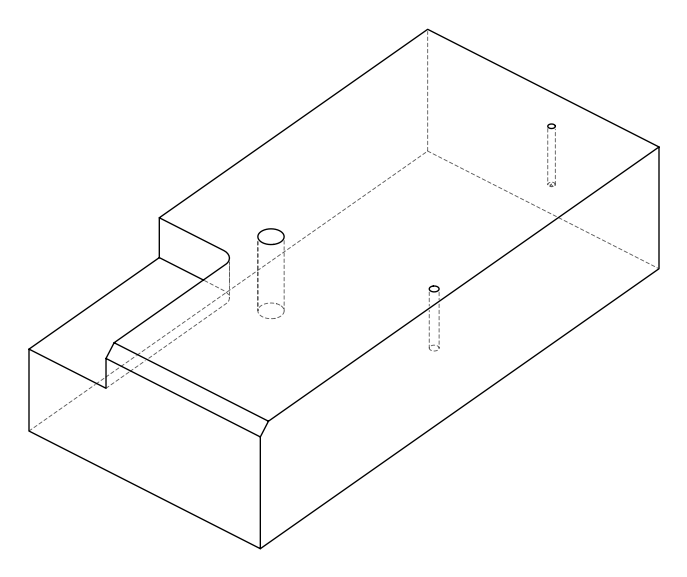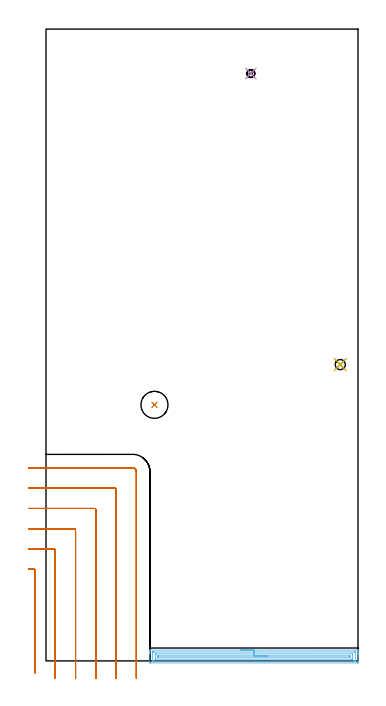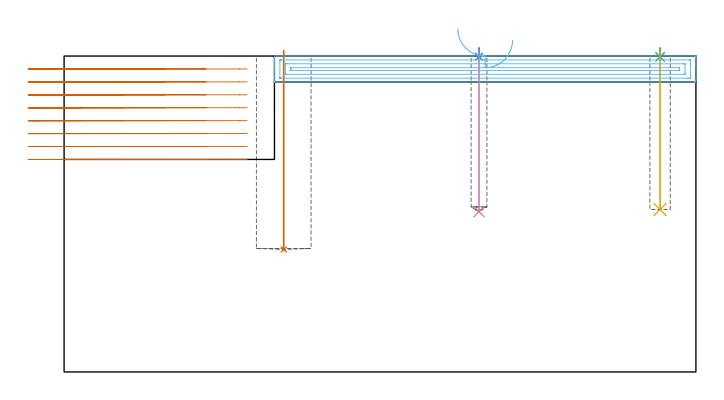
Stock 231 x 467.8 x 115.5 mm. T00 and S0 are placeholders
(PLAN: 7 operations, 5 tool changes, 22.7 min)
(1 INDEXABLE_INSERT_DRILL_BLIND_HOLE_FROM_SOLID | STEP1POCKET | NXT0302_011 | 0.29 min | 22099 mm3)
(2 SPOT_DRILL | STEP1POCKET_1 | NXT0321_9005460120000 | 0.03 min | 1 mm3)
(3 SPOT_DRILL_1 | STEP1POCKET_2 | NXT0321_9005460120000 | 0.03 min | 3 mm3)
(4 DRILL_BLIND_HOLE_INTO_CENTER | STEP1POCKET_1 | UGT0301_453 | 0.24 min | 1445 mm3)
(5 DRILL_BLIND_HOLE_INTO_CENTER_1 | STEP1POCKET_2 | UGT0301_369 | 0.23 min | 2450 mm3)
(6 AREA_MILL | FG_CHAMFER_SURFACE | UGT0205_001 | 5.13 min | 7205 mm3)
(7 MILL_CORNER_NOTCH_RECTANGULAR | CORNER_NOTCH_RECTANGULAR | UGT0201_094 | Follow Part, ap 5, ae 75% | 16.79 min | 442914 mm3)
(TOOL NXT0302_011 | Index. Insert Drill 20mm [880-D2000L25-05] | D20 PA176 FL100 Z2)
(TOOL NXT0321_9005460120000 | NC Spot Drill, 142deg, 12mm, Carbide, Uncoated | D12 PA142 FL30 Z2)
(TOOL UGT0301_453 | Carbide Drill 5.8 mm | D5.8 PA118 FL57 Z2)
(TOOL UGT0301_369 | Twist Drill Flat Bottom 7.5 mm | D7.5 PA180 FL60 Z2)
(TOOL UGT0205_001 | Chamfer Mill 20 x 3 x 45 deg. | D20 FL50 Z2)
(TOOL UGT0201_094 | End mill 20 mm | D20 FL38 Z4)
(OP 1 INDEXABLE_INSERT_DRILL_BLIND_HOLE_FROM_SOLID)
G17 G21 G94 G90
T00 M6
G54
G17 G0 G90 X80.3 Y189.6 S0 M3
G43 Z125.5 H1
G94 G81 G98 Z44.8 F250. R117.5
G80
M5
M2
(OP 2 SPOT_DRILL)
G17 G21 G94 G90
T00 M6
G54
G17 G0 G90 X151.7 Y434.9 S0 M3
G43 Z125.5 H0
G94 G81 G98 Z115.25 F250. R118.5
G80
M5
M2
(OP 3 SPOT_DRILL_1)
G17 G21 G94 G90
T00 M6
G54
G17 G0 G90 X217.9 Y219.4 S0 M3
G43 Z125.5 H0
G94 G81 G98 Z115.177 F250. R118.5
G80
M5
M2
(OP 4 DRILL_BLIND_HOLE_INTO_CENTER)
G17 G21 G94 G90
T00 M6
G54
G17 G0 G90 X151.7 Y434.9 S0 M3
G43 Z125.5 H0
G94 G81 G98 Z58.6 F250. R117.5
G80
M5
M2
(OP 5 DRILL_BLIND_HOLE_INTO_CENTER_1)
G17 G21 G94 G90
T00 M6
G54
G17 G0 G90 X217.9 Y219.4 S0 M3
G43 Z125.5 H0
G94 G81 G98 Z59.4 F250. R117.5
G80
M5
M2
(OP 6 AREA_MILL)
G17 G21 G94 G90
T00 M6
G54
G17 G0 G90 X143.95 Y8. S1061 M3
G43 Z125.5 H0
G94 G1 X143.988 Z124.628 F250.
X144.102 Z123.763
X144.291 Z122.912
X144.553 Z122.08
X144.887 Z121.274
X145.29 Z120.5
X145.759 Z119.764
X146.29 Z119.072
X146.879 Z118.429
X147.522 Z117.84
X148.214 Z117.308
X148.95 Z116.84
X149.724 Z116.437
X150.53 Z116.103
X151.362 Z115.841
X152.214 Z115.652
X153.078 Z115.538
X153.95 Z115.5
X230.822
X230.99 Y7.997 Z115.489
X230.997 Y7.854 Z115.347
X231. Y7.704 Z115.203
Y7.451 Z114.951
Y6.753 Z114.248
Y5.528 Z113.025
Y5.001 Z112.496
Y4.389 Z111.884
Y-0.865 Z106.632
X230.996 Y-1.129 Z106.369
X230.99 Y-1.493 Z106.005
X230.751 Y-1.497 Z106.002
X230.375 Y-1.5 Z106.
X77.525
X77.005 Y-1.495 Z106.003
X76.91 Y-1.492 Z106.006
X76.9 Y-1.392 Z106.106
Y5.001 Z112.496
Y5.528 Z113.025
Y5.877 Z113.373
Y6.404 Z113.9
Y6.753 Z114.248
Y7.451 Z114.951
Y7.704 Z115.204
X76.903 Y7.854 Z115.347
X76.91 Y7.997 Z115.489
X77.078 Y8. Z115.5
X153.95
Y6.586 Z114.086
X228.587 Y6.585 Z114.085
X228.759 Y6.584 Z114.084
X228.943 Y6.58 Z114.08
X228.982 Y6.579 Z114.079
X228.99 Y6.557 Z114.057
X228.993 Y6.524 Z114.024
X228.999 Y6.35 Z113.85
Y0.219 Z107.719
X228.996 Y0.084 Z107.584
X228.99 Y-0.024 Z107.476
X228.985 Y-0.079 Z107.421
X228.948 Y-0.08 Z107.42
X228.587 Y-0.084 Z107.416
X228.416 Y-0.085 Z107.415
X227.693 Y-0.086 Z107.414
X79.313 Y-0.085 Z107.415
X79.141 Y-0.084 Z107.416
X78.957 Y-0.081 Z107.419
X78.918 Y-0.079 Z107.421
X78.91 Y-0.057 Z107.443
X78.907 Y-0.024 Z107.476
X78.901 Y0.15 Z107.65
Y6.281 Z113.781
X78.904 Y6.416 Z113.916
X78.91 Y6.524 Z114.024
X78.915 Y6.579 Z114.079
X78.952 Y6.58 Z114.08
X79.313 Y6.584 Z114.084
X79.484 Y6.585 Z114.085
X80.207 Y6.586 Z114.086
X153.95
Y5.172 Z112.672
X226.626 Y5.171 Z112.671
X226.799 Y5.17 Z112.67
X226.972 Y5.167 Z112.667
X226.988 Y5.165 Z112.665
X226.992 Y5.153 Z112.653
X226.997 Y5.119 Z112.619
X226.999 Y5.067 Z112.567
X227. Y5.001 Z112.501
Y2.178 Z109.678
X226.999 Y1.499 Z108.999
X226.997 Y1.4 Z108.9
X226.993 Y1.352 Z108.852
X226.988 Y1.335 Z108.835
X226.969 Y1.333 Z108.833
X226.799 Y1.33 Z108.83
X226.079 Y1.328 Z108.828
X81.274 Y1.329 Z108.829
X81.101 Y1.33 Z108.83
X80.928 Y1.333 Z108.833
X80.912 Y1.335 Z108.835
X80.908 Y1.347 Z108.847
X80.903 Y1.381 Z108.881
X80.901 Y1.433 Z108.933
X80.9 Y1.499 Z108.999
X80.901 Y5.001 Z112.501
X80.903 Y5.1 Z112.6
X80.907 Y5.148 Z112.648
X80.912 Y5.165 Z112.665
X80.931 Y5.167 Z112.667
X81.101 Y5.17 Z112.67
X81.821 Y5.171 Z112.671
X153.95 Y5.172 Z112.672
Y3.757 Z111.257
X224.853
X224.912 Y3.756 Z111.256
X224.974 Y3.753 Z111.253
X224.989 Y3.751 Z111.251
X224.992 Y3.732 Z111.232
X224.996 Y3.68 Z111.18
X225. Y3.262 Z110.762
Y3.25 Z110.75
X224.993 Y2.818 Z110.318
X224.99 Y2.765 Z110.265
X224.983 Y2.749 Z110.249
X224.946 Y2.748 Z110.248
X224.808 Y2.745 Z110.245
X224.635 Y2.743 Z110.243
X83.047
X82.988 Y2.744 Z110.244
X82.926 Y2.747 Z110.247
X82.911 Y2.749 Z110.249
X82.908 Y2.768 Z110.268
X82.904 Y2.82 Z110.32
X82.9 Y3.238 Z110.738
Y3.25 Z110.75
X82.907 Y3.682 Z111.182
X82.91 Y3.735 Z111.235
X82.917 Y3.751 Z111.251
X82.954 Y3.752 Z111.252
X83.092 Y3.755 Z111.255
X83.265 Y3.757 Z111.257
X153.95
X154.822 Z111.295
X155.687 Z111.409
X156.538 Z111.598
X157.37 Z111.86
X158.176 Z112.194
X158.95 Z112.597
X159.686 Z113.066
X160.378 Z113.597
X161.021 Z114.186
X161.61 Z114.829
X162.142 Z115.522
X162.61 Z116.257
X163.013 Z117.031
X163.347 Z117.837
X163.609 Z118.669
X163.798 Z119.521
X163.912 Z120.386
X163.95 Z121.257
G0 Z125.5
M5
M2
(OP 7 MILL_CORNER_NOTCH_RECTANGULAR)
G17 G21 G94 G90
T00 M6
G54
G17 G0 G90 X-8.1 Y-8.864 S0 M3
G43 Z125.5 H0
Z110.775
G94 G1 Y-5.864 F250.
Y66.907 F500.
G3 X-9.093 Y67.9 R1.
G1 X-10.
X-13. F250.
G0 Z125.5
X6.9 Y-13.
Z110.775
G1 Y-10.
Y81.906 F500.
G3 X5.906 Y82.9 R1.
G1 X-10.
X-13. F250.
G0 Z125.5
X21.9 Y-13.
Z110.775
G1 Y-10.
Y96.906 F500.
G3 X20.906 Y97.9 R1.
G1 X-10.
X-13. F250.
G0 Z125.5
X36.9 Y-13.
Z110.775
G1 Y-10.
Y111.905 F500.
G3 X35.905 Y112.9 R1.
G1 X-10.
X-13. F250.
G0 Z125.5
X51.9 Y-13.
Z110.775
G1 Y-10.
Y126.905 F500.
G3 X50.905 Y127.9 R1.
G1 X-10.
X-13. F250.
G0 Z125.5
X66.9 Y-13.
Z110.775
G1 Y-10.
Y140.2 F500.
G3 X64.2 Y142.9 R2.7
G1 X-10.
X-13. F250.
G0 Z125.5
X-8.1 Y-8.864
Z106.05
G1 Y-5.864
Y66.907 F500.
G3 X-9.093 Y67.9 R1.
G1 X-10.
X-13. F250.
G0 Z125.5
X6.9 Y-13.
Z106.05
G1 Y-10.
Y81.906 F500.
G3 X5.906 Y82.9 R1.
G1 X-10.
X-13. F250.
G0 Z125.5
X21.9 Y-13.
Z106.05
G1 Y-10.
Y96.906 F500.
G3 X20.906 Y97.9 R1.
G1 X-10.
X-13. F250.
G0 Z125.5
X36.9 Y-13.
Z106.05
G1 Y-10.
Y111.905 F500.
G3 X35.905 Y112.9 R1.
G1 X-10.
X-13. F250.
G0 Z125.5
X51.9 Y-13.
Z106.05
G1 Y-10.
Y126.905 F500.
G3 X50.905 Y127.9 R1.
G1 X-10.
X-13. F250.
G0 Z125.5
X66.9 Y-13.
Z106.05
G1 Y-10.
Y140.2 F500.
G3 X64.2 Y142.9 R2.7
G1 X-10.
X-13. F250.
G0 Z125.5
X-8.1 Y-8.864
Z101.325
G1 Y-5.864
Y66.907 F500.
G3 X-9.093 Y67.9 R1.
G1 X-10.
X-13. F250.
G0 Z125.5
X6.9 Y-13.
Z101.325
G1 Y-10.
Y81.906 F500.
G3 X5.906 Y82.9 R1.
G1 X-10.
X-13. F250.
G0 Z125.5
X21.9 Y-13.
Z101.325
G1 Y-10.
Y96.906 F500.
G3 X20.906 Y97.9 R1.
G1 X-10.
X-13. F250.
G0 Z125.5
X36.9 Y-13.
Z101.325
G1 Y-10.
Y111.906 F500.
G3 X35.905 Y112.9 R1.
G1 X-10.
X-13. F250.
G0 Z125.5
X51.9 Y-13.
Z101.325
G1 Y-10.
Y126.905 F500.
G3 X50.905 Y127.9 R1.
G1 X-10.
X-13. F250.
G0 Z125.5
X66.9 Y-13.
Z101.325
G1 Y-10.
Y140.2 F500.
G3 X64.2 Y142.9 R2.7
G1 X-10.
X-13. F250.
G0 Z125.5
X-8.1 Y-8.864
Z96.6
G1 Y-5.864
Y66.907 F500.
G3 X-9.093 Y67.9 R1.
G1 X-10.
X-13. F250.
G0 Z125.5
X6.9 Y-13.
Z96.6
G1 Y-10.
Y81.906 F500.
G3 X5.906 Y82.9 R1.
G1 X-10.
X-13. F250.
G0 Z125.5
X21.9 Y-13.
Z96.6
G1 Y-10.
Y96.906 F500.
G3 X20.906 Y97.9 R1.
G1 X-10.
X-13. F250.
G0 Z125.5
X36.9 Y-13.
Z96.6
G1 Y-10.
Y111.906 F500.
G3 X35.905 Y112.9 R1.
G1 X-10.
X-13. F250.
G0 Z125.5
X51.9 Y-13.
Z96.6
G1 Y-10.
Y126.905 F500.
G3 X50.905 Y127.9 R1.
G1 X-10.
X-13. F250.
G0 Z125.5
X66.9 Y-13.
Z96.6
G1 Y-10.
Y140.2 F500.
G3 X64.2 Y142.9 R2.7
G1 X-10.
X-13. F250.
G0 Z125.5
X-8.1 Y-8.864
Z91.875
G1 Y-5.864
Y66.907 F500.
G3 X-9.093 Y67.9 R1.
G1 X-10.
X-13. F250.
G0 Z125.5
X6.9 Y-13.
Z91.875
G1 Y-10.
Y81.906 F500.
G3 X5.906 Y82.9 R1.
G1 X-10.
X-13. F250.
G0 Z125.5
X21.9 Y-13.
Z91.875
G1 Y-10.
Y96.906 F500.
G3 X20.906 Y97.9 R1.
G1 X-10.
X-13. F250.
G0 Z125.5
X36.9 Y-13.
Z91.875
G1 Y-10.
Y111.906 F500.
G3 X35.905 Y112.9 R1.
G1 X-10.
X-13. F250.
G0 Z125.5
X51.9 Y-13.
Z91.875
G1 Y-10.
Y126.905 F500.
G3 X50.905 Y127.9 R1.
G1 X-10.
X-13. F250.
G0 Z125.5
X66.9 Y-13.
Z91.875
G1 Y-10.
Y140.2 F500.
G3 X64.2 Y142.9 R2.7
G1 X-10.
X-13. F250.
G0 Z125.5
X-8.1 Y-8.864
Z87.15
G1 Y-5.864
Y66.907 F500.
G3 X-9.093 Y67.9 R1.
G1 X-10.
X-13. F250.
G0 Z125.5
X6.9 Y-13.
Z87.15
G1 Y-10.
Y81.906 F500.
G3 X5.906 Y82.9 R1.
G1 X-10.
X-13. F250.
G0 Z125.5
X21.9 Y-13.
Z87.15
G1 Y-10.
Y96.906 F500.
G3 X20.906 Y97.9 R1.
G1 X-10.
X-13. F250.
G0 Z125.5
X36.9 Y-13.
Z87.15
G1 Y-10.
Y111.906 F500.
G3 X35.905 Y112.9 R1.
G1 X-10.
X-13. F250.
G0 Z125.5
X51.9 Y-13.
Z87.15
G1 Y-10.
Y126.905 F500.
G3 X50.905 Y127.9 R1.
G1 X-10.
X-13. F250.
G0 Z125.5
X66.9 Y-13.
Z87.15
G1 Y-10.
Y140.2 F500.
G3 X64.2 Y142.9 R2.7
G1 X-10.
X-13. F250.
G0 Z125.5
X-8.1 Y-8.864
Z82.425
G1 Y-5.864
Y66.907 F500.
G3 X-9.093 Y67.9 R1.
G1 X-10.
X-13. F250.
G0 Z125.5
X6.9 Y-13.
Z82.425
G1 Y-10.
Y81.906 F500.
G3 X5.906 Y82.9 R1.
G1 X-10.
X-13. F250.
G0 Z125.5
X21.9 Y-13.
Z82.425
G1 Y-10.
Y96.906 F500.
G3 X20.906 Y97.9 R1.
G1 X-10.
X-13. F250.
G0 Z125.5
X36.9 Y-13.
Z82.425
G1 Y-10.
Y111.906 F500.
G3 X35.905 Y112.9 R1.
G1 X-10.
X-13. F250.
G0 Z125.5
X51.9 Y-13.
Z82.425
G1 Y-10.
Y126.905 F500.
G3 X50.905 Y127.9 R1.
G1 X-10.
X-13. F250.
G0 Z125.5
X66.9 Y-13.
Z82.425
G1 Y-10.
Y140.2 F500.
G3 X64.2 Y142.9 R2.7
G1 X-10.
X-13. F250.
G0 Z125.5
X-8.1 Y-8.864
Z77.7
G1 Y-5.864
Y66.907 F500.
G3 X-9.093 Y67.9 R1.
G1 X-10.
X-13. F250.
G0 Z125.5
X6.9 Y-13.
Z77.7
G1 Y-10.
Y81.906 F500.
G3 X5.906 Y82.9 R1.
G1 X-10.
X-13. F250.
G0 Z125.5
X21.9 Y-13.
Z77.7
G1 Y-10.
Y96.906 F500.
G3 X20.906 Y97.9 R1.
G1 X-10.
X-13. F250.
G0 Z125.5
X36.9 Y-13.
Z77.7
G1 Y-10.
Y111.906 F500.
G3 X35.905 Y112.9 R1.
G1 X-10.
X-13. F250.
G0 Z125.5
X51.9 Y-13.
Z77.7
G1 Y-10.
Y126.905 F500.
G3 X50.905 Y127.9 R1.
G1 X-10.
X-13. F250.
G0 Z125.5
X66.9 Y-13.
Z77.7
G1 Y-10.
Y140.2 F500.
G3 X64.2 Y142.9 R2.7
G1 X-10.
X-13. F250.
G0 Z125.5
M5
M2
